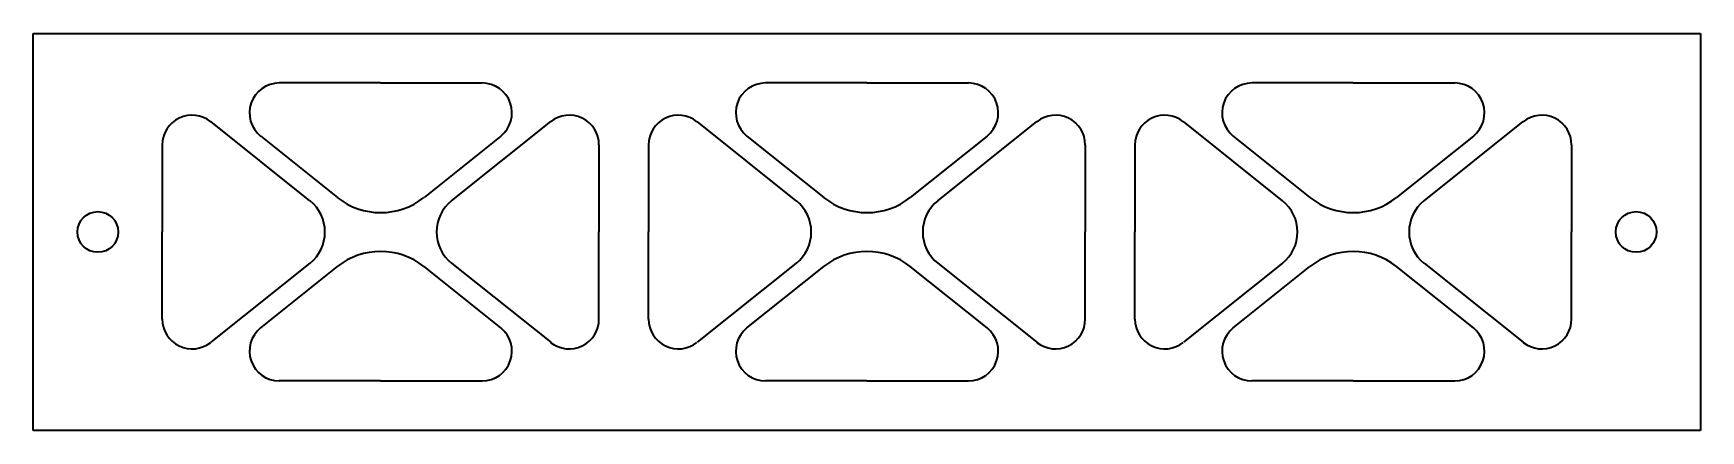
# Model space of a CAD drawing. Header units: millimetres. Extents: x 879 to 1047, y 475 to 622.
# Drawn here: x 878.6 to 1046.6, y 582.4 to 622.4 of the extents above; entities outside this region: 1.
import ezdxf

# ---------------------------------------------------------------- set-up
doc = ezdxf.new("R2010")
doc.units = ezdxf.units.MM
doc.styles.get("Standard").update_dxf_attribs({"font": 'arial.ttf'})

msp = doc.modelspace()

# ---------------------------------------------------------------- linework, layer by layer
at = {"color": 7, "lineweight": 35}
for p, q in [((878.55, 622.36), (1046.55, 622.36)), ((878.55, 582.36), (878.55, 622.36)), ((1046.55, 622.36), (1046.55, 582.36)), ((913.55, 617.36), (903.33, 617.36)), ((913.55, 617.36), (923.78, 617.36)), ((962.55, 617.36), (952.33, 617.36)), ((962.55, 617.36), (972.78, 617.36)), ((1011.55, 617.36), (1001.33, 617.36)), ((1011.55, 617.36), (1021.78, 617.36)), ((906.43, 605.48), (896.43, 613.47)), ((920.68, 605.48), (930.68, 613.47)), ((955.43, 605.48), (945.43, 613.47)), ((969.68, 605.48), (979.68, 613.47)), ((1004.43, 605.48), (994.43, 613.47)), ((1018.68, 605.48), (1028.68, 613.47)), ((901.46, 612.01), (909.19, 605.84)), ((925.65, 612.01), (917.92, 605.84)), ((950.46, 612.01), (958.19, 605.84)), ((974.65, 612.01), (966.92, 605.84)), ((999.46, 612.01), (1007.19, 605.84)), ((1023.65, 612.01), (1015.92, 605.84)), ((891.55, 611.12), (891.55, 602.36)), ((935.55, 611.12), (935.55, 602.36)), ((940.55, 611.12), (940.55, 602.36)), ((984.55, 611.12), (984.55, 602.36)), ((989.55, 611.12), (989.55, 602.36)), ((1033.55, 611.12), (1033.55, 602.36)), ((891.55, 593.59), (891.55, 602.36)), ((935.55, 593.59), (935.55, 602.36)), ((940.55, 593.59), (940.55, 602.36)), ((984.55, 593.59), (984.55, 602.36)), ((989.55, 593.59), (989.55, 602.36)), ((1033.55, 593.59), (1033.55, 602.36)), ((906.43, 599.23), (896.43, 591.25)), ((901.46, 592.7), (909.19, 598.87)), ((925.65, 592.7), (917.92, 598.87)), ((920.68, 599.23), (930.68, 591.25)), ((955.43, 599.23), (945.43, 591.25)), ((950.46, 592.7), (958.19, 598.87)), ((974.65, 592.7), (966.92, 598.87)), ((969.68, 599.23), (979.68, 591.25)), ((1004.43, 599.23), (994.43, 591.25)), ((999.46, 592.7), (1007.19, 598.87)), ((1023.65, 592.7), (1015.92, 598.87)), ((1018.68, 599.23), (1028.68, 591.25)), ((913.55, 587.36), (903.33, 587.36)), ((913.55, 587.36), (923.78, 587.36)), ((962.55, 587.36), (952.33, 587.36)), ((962.55, 587.36), (972.78, 587.36)), ((1011.55, 587.36), (1001.33, 587.36)), ((1011.55, 587.36), (1021.78, 587.36)), ((1046.55, 582.36), (878.55, 582.36))]:
    msp.add_line(p, q, dxfattribs=at)
for centre in [(885.05, 602.36), (1040.05, 602.36)]:
    msp.add_circle(centre, 2.05, dxfattribs=at)
for centre, radius, start, end in [((903.33, 614.36), 3, 90, 231.4055), ((923.78, 614.36), 3, 308.5945, 90), ((952.33, 614.36), 3, 90, 231.4055), ((972.78, 614.36), 3, 308.5945, 90), ((1001.33, 614.36), 3, 90, 231.4055), ((1021.78, 614.36), 3, 308.5945, 90), ((894.55, 611.12), 3, 51.4055, 180), ((932.55, 611.12), 3, 0, 128.5945), ((943.55, 611.12), 3, 51.4055, 180), ((981.55, 611.12), 3, 0, 128.5945), ((992.55, 611.12), 3, 51.4055, 180), ((1030.55, 611.12), 3, 0, 128.5945), ((903.94, 602.36), 4, 308.5945, 51.4055), ((913.55, 611.31), 7, 231.4055, 308.5945), ((923.17, 602.36), 4, 128.5945, 231.4055), ((952.94, 602.36), 4, 308.5945, 51.4055), ((962.55, 611.31), 7, 231.4055, 308.5945), ((972.17, 602.36), 4, 128.5945, 231.4055), ((1001.94, 602.36), 4, 308.5945, 51.4055), ((1011.55, 611.31), 7, 231.4055, 308.5945), ((1021.17, 602.36), 4, 128.5945, 231.4055), ((913.55, 593.4), 7, 51.4055, 128.5945), ((962.55, 593.4), 7, 51.4055, 128.5945), ((1011.55, 593.4), 7, 51.4055, 128.5945), ((894.55, 593.59), 3, 180, 308.5945), ((932.55, 593.59), 3, 231.4055, 0), ((943.55, 593.59), 3, 180, 308.5945), ((981.55, 593.59), 3, 231.4055, 0), ((992.55, 593.59), 3, 180, 308.5945), ((1030.55, 593.59), 3, 231.4055, 0), ((903.33, 590.36), 3, 128.5945, 270), ((923.78, 590.36), 3, 270, 51.4055), ((952.33, 590.36), 3, 128.5945, 270), ((972.78, 590.36), 3, 270, 51.4055), ((1001.33, 590.36), 3, 128.5945, 270), ((1021.78, 590.36), 3, 270, 51.4055)]:
    msp.add_arc(centre, radius, start, end, dxfattribs=at)

# ---------------------------------------------------------------- texts
at = {"insert": (939.08, 495.27), "char_height": 20, "attachment_point": 1}
msp.add_mtext_dynamic_manual_height_columns('1', width=147.4376, gutter_width=12.5, heights=[0], dxfattribs=at)

doc.saveas('drawing.dxf')
